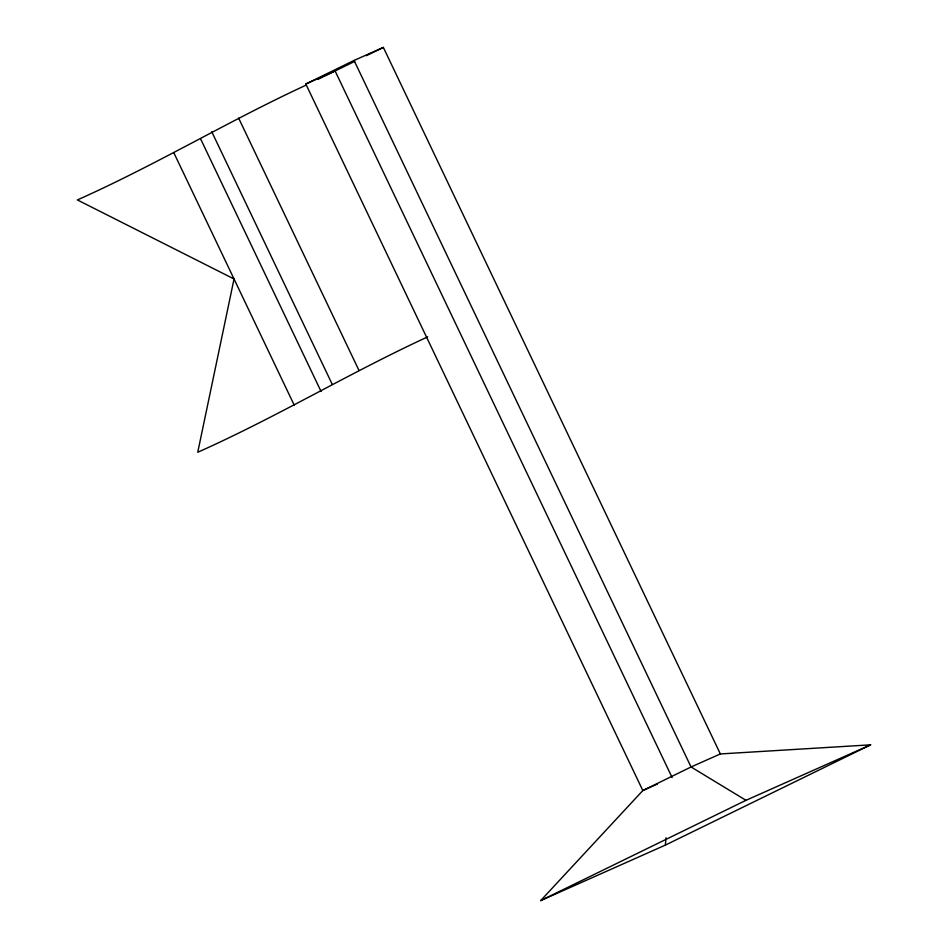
<?xml version="1.0" encoding="UTF-8"?>
<svg xmlns="http://www.w3.org/2000/svg" width="948" height="948" viewBox="0 0 948 948"><rect width="100%" height="100%" fill="white"/><g stroke="black" fill="none" stroke-linecap="round" stroke-linejoin="round"><path stroke-width="1.42" d="M665.33 845.118L870.62 744.832L720.35 753.944L691.056 766.979L642.827 790.549L540.692 900.6L665.33 845.118L666.065 837.771M427.714 336.86C349.682 372.872 276.306 417.25 197.741 452.267L234.038 278.973L77.38 199.933C155.508 165.13 228.468 121.012 306.026 85.166M657.462 784.032L642.827 790.549L305.813 84.005L354.054 60.435L383.348 47.4L720.35 753.944M317.924 79.359L354.659 61.407M366.39 55.683L383.348 47.4M540.692 900.6L745.981 800.313L870.62 744.832M305.813 84.005L335.106 70.97L672.108 777.514M745.981 800.313L691.056 766.979L354.054 60.435M238.623 118.097L358.984 370.431M211.748 131.736L332.108 384.07M200.727 139.155L321.088 391.5M173.851 152.794L294.212 405.14"/></g></svg>
